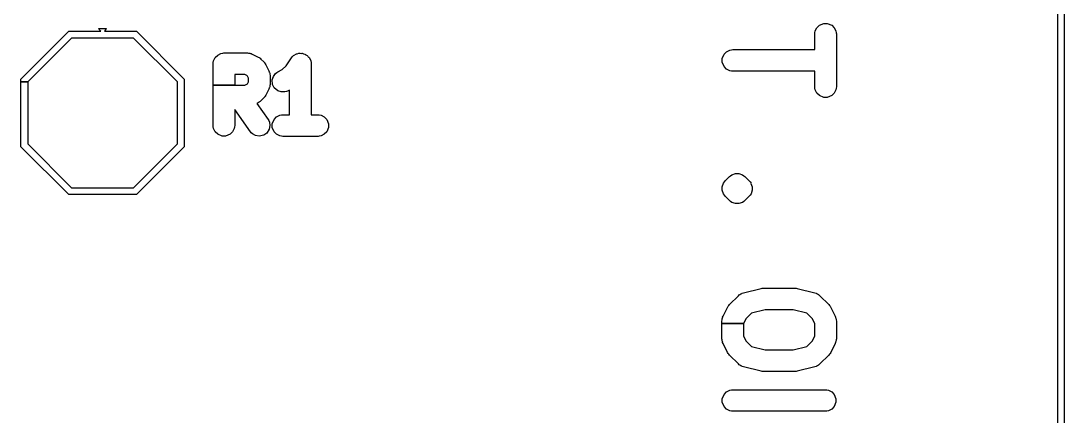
# Model space of a CAD drawing. Header units: millimetres. Extents: x 102.9 to 147, y -135 to -49.9.
# Drawn here: x 130.18 to 147.05, y -74.65 to -68.26 of the extents above; entities that cross this region are included whole.
import ezdxf

# ---------------------------------------------------------------- set-up
doc = ezdxf.new("R2010")
doc.units = ezdxf.units.MM
doc.layers.add('F.Silkscreen', color=41, linetype='CONTINUOUS', true_color=0xf2eda1)

msp = doc.modelspace()

# ---------------------------------------------------------------- linework, layer by layer
at = {"layer": 'F.Silkscreen', "linetype": 'CONTINUOUS'}
for p, q in [((146.95, -134.95), (146.95, -50.05)), ((147.05, -50), (147.05, -135)), ((143.091959, -68.332742), (143.16267, -68.303453)), ((143.16267, -68.303453), (143.220072, -68.303453)), ((143.220072, -68.303453), (143.290783, -68.332742)), ((130.178852, -69.202763), (130.952763, -68.428852)), ((130.952763, -68.428852), (131.470458, -68.428852)), ((131.444567, -68.402961), (131.441381, -68.386942)), ((131.441381, -68.386942), (131.558619, -68.386942)), ((131.470458, -68.428852), (131.444567, -68.402961)), ((131.555433, -68.402961), (131.529542, -68.428852)), ((131.529542, -68.428852), (132.047237, -68.428852)), ((131.558619, -68.386942), (131.555433, -68.402961)), ((132.047237, -68.428852), (132.821148, -69.202763)), ((143.016371, -68.472744), (143.018292, -68.453235)), ((143.016371, -68.726315), (143.016371, -68.472744)), ((143.018292, -68.453235), (143.024001, -68.424534)), ((143.024001, -68.424534), (143.051369, -68.373332)), ((143.051369, -68.373332), (143.091959, -68.332742)), ((143.290783, -68.332742), (143.331373, -68.373332)), ((143.331373, -68.373332), (143.358741, -68.424534)), ((143.358741, -68.424534), (143.36445, -68.453235)), ((143.36445, -68.453235), (143.366371, -68.472744)), ((143.366371, -68.472744), (143.366371, -69.329887)), ((130.998685, -68.539718), (130.289718, -69.248685)), ((132.001315, -68.539718), (130.998685, -68.539718)), ((132.710282, -69.248685), (132.001315, -68.539718)), ((133.321903, -68.855407), (133.362493, -68.814817)), ((133.362493, -68.814817), (133.413695, -68.787449)), ((133.413695, -68.787449), (133.442396, -68.78174)), ((133.442396, -68.78174), (133.461905, -68.779819)), ((133.461905, -68.779819), (133.842857, -68.779819)), ((133.842857, -68.779819), (133.862346, -68.781736)), ((133.862346, -68.781736), (133.86603, -68.782468)), ((133.86603, -68.782468), (133.865766, -68.783794)), ((133.865766, -68.783794), (133.874583, -68.783558)), ((133.874583, -68.783558), (133.882757, -68.785796)), ((133.882757, -68.785796), (133.89107, -68.78745)), ((133.89107, -68.78745), (133.898843, -68.791604)), ((133.898843, -68.791604), (133.899201, -68.790299)), ((133.899201, -68.790299), (133.902825, -68.791292)), ((133.902825, -68.791292), (133.921119, -68.798294)), ((133.921119, -68.798294), (134.016357, -68.845913)), ((134.566812, -68.842579), (134.587483, -68.821865)), ((134.587483, -68.821865), (134.600536, -68.814869)), ((134.600536, -68.814869), (134.600595, -68.814811)), ((134.600595, -68.814811), (134.600817, -68.814718)), ((134.600817, -68.814718), (134.638648, -68.794445)), ((134.638648, -68.794445), (134.64622, -68.79293)), ((134.64622, -68.79293), (134.646771, -68.795686)), ((134.646771, -68.795686), (134.671299, -68.785528)), ((134.671299, -68.785528), (134.683238, -68.785528)), ((134.683238, -68.785528), (134.694944, -68.783187)), ((134.694944, -68.783187), (134.72098, -68.788337)), ((134.72098, -68.788337), (134.72098, -68.785528)), ((134.72098, -68.785528), (134.728701, -68.785528)), ((134.728701, -68.785528), (134.748739, -68.793828)), ((134.748739, -68.793828), (134.770022, -68.798038)), ((134.770022, -68.798038), (134.776447, -68.802321)), ((134.776447, -68.802321), (134.774888, -68.804659)), ((134.774888, -68.804659), (134.799412, -68.814817)), ((134.799412, -68.814817), (134.807854, -68.823259)), ((134.807854, -68.823259), (134.817787, -68.829881)), ((134.817787, -68.829881), (134.832555, -68.851933)), ((141.52208, -68.872614), (141.551369, -68.801903)), ((141.551369, -68.801903), (141.591959, -68.761313)), ((141.591959, -68.761313), (141.643161, -68.733945)), ((141.643161, -68.733945), (141.671862, -68.728236)), ((141.671862, -68.728236), (141.691371, -68.726315)), ((141.691371, -68.726315), (143.016371, -68.726315)), ((133.286905, -68.954819), (133.288826, -68.93531)), ((133.286905, -69.303628), (133.286905, -68.954819)), ((133.288826, -68.93531), (133.294535, -68.906609)), ((133.294535, -68.906609), (133.321903, -68.855407)), ((134.016357, -68.845913), (134.032948, -68.856357)), ((134.032948, -68.856357), (134.039646, -68.861555)), ((134.039646, -68.861555), (134.046684, -68.866258)), ((134.046684, -68.866258), (134.061839, -68.878694)), ((134.061839, -68.878694), (134.109458, -68.926313)), ((134.109458, -68.926313), (134.121897, -68.941471)), ((134.121897, -68.941471), (134.1266, -68.94851)), ((134.1266, -68.94851), (134.131793, -68.955201)), ((134.131793, -68.955201), (134.142239, -68.971795)), ((134.142239, -68.971795), (134.189858, -69.067033)), ((134.40586, -69.04909), (134.468765, -68.986185)), ((134.468765, -68.986185), (134.554391, -68.857746)), ((134.554391, -68.857746), (134.566812, -68.842579)), ((134.832555, -68.851933), (134.834542, -68.849947)), ((134.834542, -68.849947), (134.840002, -68.855407)), ((134.840002, -68.855407), (134.860247, -68.893283)), ((134.860247, -68.893283), (134.860375, -68.893474)), ((134.860375, -68.893474), (134.860376, -68.893479)), ((134.860376, -68.893479), (134.86039, -68.893551)), ((134.86039, -68.893551), (134.86737, -68.906609)), ((134.86737, -68.906609), (134.873079, -68.93531)), ((134.873079, -68.93531), (134.875, -68.954819)), ((134.875, -68.954819), (134.875, -69.779819)), ((141.52208, -68.930016), (141.52208, -68.872614)), ((141.551369, -69.000727), (141.52208, -68.930016)), ((141.591959, -69.041317), (141.551369, -69.000727)), ((133.801545, -69.129819), (133.636905, -69.129819)), ((133.636905, -69.129819), (133.636905, -69.303628)), ((133.834431, -69.146262), (133.801545, -69.129819)), ((133.84189, -69.153721), (133.834431, -69.146262)), ((133.858333, -69.186607), (133.84189, -69.153721)), ((134.189858, -69.067033), (134.196865, -69.085345)), ((134.197857, -69.088968), (134.196553, -69.089324)), ((134.196553, -69.089324), (134.200703, -69.097088)), ((134.196865, -69.085345), (134.197857, -69.088968)), ((134.200703, -69.097088), (134.202355, -69.105396)), ((134.202355, -69.105396), (134.204592, -69.113563)), ((134.204592, -69.113563), (134.204352, -69.122364)), ((134.204352, -69.122364), (134.205678, -69.122101)), ((134.205678, -69.122101), (134.206411, -69.125786)), ((134.206411, -69.125786), (134.208333, -69.145295)), ((134.208333, -69.145295), (134.208333, -69.288152)), ((134.244606, -69.214228), (134.262758, -69.159771)), ((134.262758, -69.159771), (134.296315, -69.112394)), ((134.296315, -69.112394), (134.319433, -69.094452)), ((134.319433, -69.094452), (134.336024, -69.084008)), ((134.336024, -69.084008), (134.40586, -69.04909)), ((141.643161, -69.068685), (141.591959, -69.041317)), ((141.671862, -69.074394), (141.643161, -69.068685)), ((141.691371, -69.076315), (141.671862, -69.074394)), ((143.016371, -69.076315), (141.691371, -69.076315)), ((143.016371, -69.329887), (143.016371, -69.076315)), ((130.178852, -69.248685), (130.178852, -69.202763)), ((130.178852, -70.297237), (130.178852, -69.248685)), ((130.178852, -69.248685), (130.289718, -69.248685)), ((130.289718, -69.248685), (130.178852, -69.248685)), ((130.289718, -69.248685), (130.289718, -70.251315)), ((132.710282, -70.251315), (132.710282, -69.248685)), ((132.821148, -69.202763), (132.821148, -70.297237)), ((133.286905, -69.954819), (133.286905, -69.303628)), ((133.286905, -69.303628), (133.636905, -69.303628)), ((133.636905, -69.303628), (133.286905, -69.303628)), ((133.636905, -69.303628), (133.801545, -69.303628)), ((133.801545, -69.303628), (133.834431, -69.287185)), ((133.834431, -69.287185), (133.84189, -69.279726)), ((133.84189, -69.279726), (133.858333, -69.24684)), ((133.858333, -69.24684), (133.858333, -69.186607)), ((134.200703, -69.336357), (134.196555, -69.344114)), ((134.202352, -69.328062), (134.200703, -69.336357)), ((134.204592, -69.319886), (134.202352, -69.328062)), ((134.205677, -69.31135), (134.204353, -69.311086)), ((134.204353, -69.311086), (134.204592, -69.319886)), ((134.20641, -69.307666), (134.205677, -69.31135)), ((134.208333, -69.288152), (134.20641, -69.307666)), ((134.250032, -69.290571), (134.244606, -69.214228)), ((134.275703, -69.341913), (134.250032, -69.290571)), ((143.018292, -69.349396), (143.016371, -69.329887)), ((143.366371, -69.329887), (143.36445, -69.349396)), ((134.109458, -69.507134), (134.061839, -69.554753)), ((134.1219, -69.491972), (134.109458, -69.507134)), ((134.126601, -69.484933), (134.1219, -69.491972)), ((134.13179, -69.47825), (134.126601, -69.484933)), ((134.142239, -69.461652), (134.13179, -69.47825)), ((134.189858, -69.366414), (134.142239, -69.461652)), ((134.196867, -69.348095), (134.189858, -69.366414)), ((134.196555, -69.344114), (134.197859, -69.344471)), ((134.197859, -69.344471), (134.196867, -69.348095)), ((134.275704, -69.341914), (134.275703, -69.341913)), ((134.333524, -69.392061), (134.275704, -69.341914)), ((134.387981, -69.410213), (134.333524, -69.392061)), ((134.446015, -69.411793), (134.387981, -69.410213)), ((134.474239, -69.404064), (134.446015, -69.411793)), ((134.492548, -69.397058), (134.474239, -69.404064)), ((134.525, -69.380832), (134.492548, -69.397058)), ((134.525, -69.779819), (134.525, -69.380832)), ((143.024001, -69.378097), (143.018292, -69.349396)), ((143.051369, -69.429299), (143.024001, -69.378097)), ((143.091959, -69.469889), (143.051369, -69.429299)), ((143.16267, -69.499178), (143.091959, -69.469889)), ((143.220072, -69.499178), (143.16267, -69.499178)), ((143.290783, -69.469889), (143.220072, -69.499178)), ((143.331373, -69.429299), (143.290783, -69.469889)), ((143.358741, -69.378097), (143.331373, -69.429299)), ((143.36445, -69.349396), (143.358741, -69.378097)), ((134.016357, -69.587534), (133.996721, -69.597351)), ((133.996721, -69.597351), (134.176699, -69.854464)), ((134.032953, -69.577086), (134.016357, -69.587534)), ((134.039638, -69.571896), (134.032953, -69.577086)), ((134.046679, -69.567193), (134.039638, -69.571896)), ((134.061839, -69.554753), (134.046679, -69.567193)), ((133.889968, -70.055175), (133.636905, -69.693655)), ((133.636905, -69.693655), (133.636905, -69.954819)), ((134.274284, -69.855407), (134.314874, -69.814817)), ((134.314874, -69.814817), (134.366076, -69.787449)), ((134.366076, -69.787449), (134.394777, -69.78174)), ((134.394777, -69.78174), (134.414286, -69.779819)), ((134.414286, -69.779819), (134.525, -69.779819)), ((134.875, -69.779819), (134.985714, -69.779819)), ((134.985714, -69.779819), (135.005223, -69.78174)), ((135.005223, -69.78174), (135.033924, -69.787449)), ((135.033924, -69.787449), (135.085126, -69.814817)), ((135.085126, -69.814817), (135.125716, -69.855407)), ((133.288826, -69.974328), (133.286905, -69.954819)), ((133.294535, -70.003029), (133.288826, -69.974328)), ((133.321903, -70.054231), (133.294535, -70.003029)), ((133.629275, -70.003029), (133.601907, -70.054231)), ((133.634984, -69.974328), (133.629275, -70.003029)), ((133.636905, -69.954819), (133.634984, -69.974328)), ((134.195061, -70.012503), (134.153929, -70.077048)), ((134.176699, -69.854464), (134.186314, -69.87155)), ((134.186314, -69.87155), (134.198095, -69.898336)), ((134.205036, -69.955973), (134.195061, -70.012503)), ((134.198095, -69.898336), (134.205036, -69.955973)), ((134.244995, -69.926118), (134.274284, -69.855407)), ((134.244995, -69.98352), (134.244995, -69.926118)), ((134.274284, -70.054231), (134.244995, -69.98352)), ((135.125716, -69.855407), (135.155005, -69.926118)), ((135.155005, -69.98352), (135.125716, -70.054231)), ((135.155005, -69.926118), (135.155005, -69.98352)), ((133.362493, -70.094821), (133.321903, -70.054231)), ((133.433204, -70.12411), (133.362493, -70.094821)), ((133.490606, -70.12411), (133.433204, -70.12411)), ((133.561317, -70.094821), (133.490606, -70.12411)), ((133.601907, -70.054231), (133.561317, -70.094821)), ((133.90273, -70.070056), (133.889968, -70.055175)), ((133.923866, -70.090295), (133.90273, -70.070056)), ((133.975648, -70.116546), (133.923866, -70.090295)), ((134.032177, -70.126522), (133.975648, -70.116546)), ((134.106902, -70.109967), (134.032177, -70.126522)), ((134.153928, -70.077049), (134.106902, -70.109967)), ((134.153929, -70.077048), (134.153928, -70.077049)), ((134.314874, -70.094821), (134.274284, -70.054231)), ((134.366076, -70.122189), (134.314874, -70.094821)), ((134.394777, -70.127898), (134.366076, -70.122189)), ((134.414286, -70.129819), (134.394777, -70.127898)), ((134.985714, -70.129819), (134.414286, -70.129819)), ((135.005223, -70.127898), (134.985714, -70.129819)), ((135.033924, -70.122189), (135.005223, -70.127898)), ((135.085126, -70.094821), (135.033924, -70.122189)), ((135.125716, -70.054231), (135.085126, -70.094821)), ((130.952763, -71.071148), (130.178852, -70.297237)), ((130.289718, -70.251315), (130.998685, -70.960282)), ((132.001315, -70.960282), (132.710282, -70.251315)), ((132.821148, -70.297237), (132.047237, -71.071148)), ((141.555192, -70.864152), (141.567628, -70.848999)), ((141.567628, -70.848999), (141.639057, -70.777571)), ((141.639057, -70.777571), (141.65421, -70.765135)), ((141.65421, -70.765135), (141.678542, -70.748877)), ((141.678542, -70.748877), (141.734099, -70.732024)), ((141.734099, -70.732024), (141.791501, -70.732024)), ((141.791501, -70.732024), (141.847058, -70.748877)), ((141.847058, -70.748877), (141.87139, -70.765135)), ((141.87139, -70.765135), (141.886544, -70.777571)), ((141.886544, -70.777571), (141.957972, -70.848999)), ((141.957972, -70.848999), (141.970409, -70.864154)), ((130.998685, -70.960282), (132.001315, -70.960282)), ((141.52208, -70.944041), (141.538934, -70.888483)), ((141.52208, -71.001444), (141.52208, -70.944041)), ((141.538933, -71.057001), (141.52208, -71.001444)), ((141.538934, -70.888483), (141.555192, -70.864152)), ((141.970409, -70.864154), (141.986666, -70.888485)), ((141.986666, -70.888485), (141.981841, -70.891708)), ((141.981841, -70.891708), (142.003519, -70.944042)), ((142.003519, -71.001444), (141.986666, -71.057001)), ((142.003519, -70.944042), (142.003519, -71.001444)), ((132.047237, -71.071148), (130.952763, -71.071148)), ((141.555191, -71.081333), (141.538933, -71.057001)), ((141.567627, -71.096487), (141.555191, -71.081333)), ((141.639056, -71.167916), (141.567627, -71.096487)), ((141.65421, -71.180352), (141.639056, -71.167916)), ((141.678542, -71.19661), (141.65421, -71.180352)), ((141.871391, -71.180351), (141.84706, -71.196609)), ((141.886544, -71.167915), (141.871391, -71.180351)), ((141.957972, -71.096486), (141.886544, -71.167915)), ((141.970408, -71.081333), (141.957972, -71.096486)), ((141.986666, -71.057001), (141.970408, -71.081333)), ((141.734099, -71.213463), (141.678542, -71.19661)), ((141.791502, -71.213463), (141.734099, -71.213463)), ((141.84706, -71.196609), (141.791502, -71.213463)), ((141.639056, -72.849001), (141.781913, -72.706143)), ((141.781913, -72.706143), (141.797055, -72.693714)), ((141.797055, -72.693714), (141.80381, -72.689199)), ((141.80381, -72.689199), (141.805107, -72.69114)), ((141.805107, -72.69114), (141.814076, -72.68302)), ((141.813762, -72.68255), (141.816943, -72.680424)), ((141.814076, -72.68302), (141.813762, -72.68255)), ((141.816943, -72.680424), (141.818284, -72.679211)), ((141.818284, -72.679211), (141.81991, -72.678442)), ((141.81991, -72.678442), (141.821405, -72.677444)), ((141.821405, -72.677444), (141.823131, -72.67692)), ((141.823131, -72.67692), (141.826588, -72.675287)), ((141.826588, -72.675287), (141.826829, -72.675798)), ((141.826829, -72.675798), (141.838403, -72.672288)), ((141.837406, -72.670177), (141.844751, -72.666707)), ((141.838403, -72.672288), (141.837406, -72.670177)), ((141.844751, -72.666707), (141.863214, -72.660111)), ((141.863214, -72.660111), (142.148928, -72.588683)), ((142.148928, -72.588683), (142.168316, -72.585815)), ((142.168316, -72.585815), (142.170109, -72.585727)), ((142.170109, -72.585727), (142.171868, -72.585378)), ((142.171868, -72.585378), (142.191371, -72.583458)), ((142.191371, -72.583458), (142.691371, -72.583458)), ((142.691371, -72.583458), (142.710876, -72.585379)), ((142.710876, -72.585379), (142.712628, -72.585727)), ((142.712628, -72.585727), (142.714425, -72.585815)), ((142.714425, -72.585815), (142.733814, -72.588683)), ((142.733814, -72.588683), (143.019528, -72.660111)), ((143.019528, -72.660111), (143.037991, -72.666707)), ((143.037991, -72.666707), (143.045336, -72.670177)), ((143.045336, -72.670177), (143.044338, -72.672289)), ((143.044338, -72.672289), (143.055906, -72.675798)), ((143.055906, -72.675798), (143.056149, -72.675285)), ((143.056149, -72.675285), (143.059617, -72.676924)), ((143.059617, -72.676924), (143.061342, -72.677447)), ((143.061342, -72.677447), (143.062832, -72.678442)), ((143.062832, -72.678442), (143.064454, -72.679209)), ((143.064454, -72.679209), (143.06579, -72.680419)), ((143.06579, -72.680419), (143.068984, -72.682553)), ((143.068984, -72.682553), (143.068668, -72.683025)), ((143.068668, -72.683025), (143.077627, -72.691138)), ((143.077627, -72.691138), (143.078926, -72.689196)), ((143.078926, -72.689196), (143.085682, -72.693711)), ((143.085682, -72.693711), (143.100829, -72.706143)), ((143.100829, -72.706143), (143.243686, -72.849001)), ((141.606275, -72.894481), (141.616716, -72.877895)), ((141.616716, -72.877895), (141.621912, -72.871199)), ((141.621912, -72.871199), (141.626622, -72.864151)), ((141.626622, -72.864151), (141.639056, -72.849001)), ((143.243686, -72.849001), (143.256124, -72.864157)), ((143.256124, -72.864157), (143.260829, -72.8712)), ((143.260829, -72.8712), (143.266022, -72.87789)), ((143.266022, -72.87789), (143.276467, -72.894481)), ((141.527846, -73.055627), (141.534846, -73.037338)), ((141.534846, -73.037338), (141.606275, -72.894481)), ((141.995126, -72.987903), (141.906623, -73.076406)), ((142.212914, -72.933458), (141.995126, -72.987903)), ((142.669828, -72.933458), (142.212914, -72.933458)), ((142.887614, -72.987903), (142.669828, -72.933458)), ((142.976118, -73.076407), (142.887614, -72.987903)), ((143.276467, -72.894481), (143.347896, -73.037338)), ((143.347896, -73.037338), (143.354903, -73.055651)), ((141.516371, -73.115601), (141.518287, -73.096117)), ((141.516371, -73.156912), (141.516371, -73.115601)), ((141.516371, -73.401315), (141.516371, -73.156912)), ((141.516371, -73.156912), (141.866371, -73.156912)), ((141.866371, -73.156912), (141.516371, -73.156912)), ((141.518287, -73.096117), (141.519019, -73.092432)), ((141.519019, -73.092432), (141.520347, -73.092695)), ((141.52011, -73.083877), (141.522345, -73.075712)), ((141.520347, -73.092695), (141.52011, -73.083877)), ((141.522345, -73.075712), (141.524002, -73.067386)), ((141.524002, -73.067386), (141.528157, -73.059607)), ((141.526853, -73.05925), (141.527846, -73.055627)), ((141.528157, -73.059607), (141.526853, -73.05925)), ((141.906623, -73.076406), (141.866371, -73.156912)), ((141.866371, -73.156912), (141.866371, -73.360002)), ((143.016371, -73.156913), (142.976118, -73.076407)), ((143.016371, -73.36), (143.016371, -73.156913)), ((143.355895, -73.059274), (143.354591, -73.05963)), ((143.354591, -73.05963), (143.358741, -73.067394)), ((143.354903, -73.055651), (143.355895, -73.059274)), ((143.358741, -73.067394), (143.360393, -73.075702)), ((143.360393, -73.075702), (143.36263, -73.083869)), ((143.36263, -73.083869), (143.36239, -73.09267)), ((143.36239, -73.09267), (143.363716, -73.092407)), ((143.363716, -73.092407), (143.364449, -73.096092)), ((143.364449, -73.096092), (143.366371, -73.115601)), ((143.366371, -73.115601), (143.366371, -73.401315)), ((141.866371, -73.360002), (141.906623, -73.440507)), ((142.976117, -73.440507), (143.016371, -73.36)), ((141.518288, -73.420804), (141.516371, -73.401315)), ((141.51902, -73.424488), (141.518288, -73.420804)), ((141.520346, -73.424224), (141.51902, -73.424488)), ((141.52011, -73.433041), (141.520346, -73.424224)), ((141.522348, -73.441215), (141.52011, -73.433041)), ((141.524002, -73.449528), (141.522348, -73.441215)), ((141.528156, -73.457301), (141.524002, -73.449528)), ((141.526851, -73.457659), (141.528156, -73.457301)), ((141.527844, -73.461283), (141.526851, -73.457659)), ((141.534846, -73.479578), (141.527844, -73.461283)), ((141.606275, -73.622435), (141.534846, -73.479578)), ((141.906623, -73.440507), (141.995126, -73.52901)), ((141.995126, -73.52901), (142.212915, -73.583458)), ((142.669827, -73.583458), (142.887614, -73.52901)), ((142.887614, -73.52901), (142.976117, -73.440507)), ((143.347896, -73.479578), (143.276467, -73.622435)), ((143.354905, -73.461258), (143.347896, -73.479578)), ((143.358741, -73.44952), (143.354593, -73.457277)), ((143.354593, -73.457277), (143.355897, -73.457634)), ((143.355897, -73.457634), (143.354905, -73.461258)), ((143.36039, -73.441225), (143.358741, -73.44952)), ((143.36263, -73.433049), (143.36039, -73.441225)), ((143.363715, -73.424513), (143.362391, -73.424249)), ((143.362391, -73.424249), (143.36263, -73.433049)), ((143.364448, -73.420829), (143.363715, -73.424513)), ((143.366371, -73.401315), (143.364448, -73.420829)), ((141.616719, -73.639025), (141.606275, -73.622435)), ((141.621917, -73.645723), (141.616719, -73.639025)), ((141.62662, -73.652761), (141.621917, -73.645723)), ((141.639056, -73.667916), (141.62662, -73.652761)), ((141.781913, -73.810773), (141.639056, -73.667916)), ((142.212915, -73.583458), (142.669827, -73.583458)), ((143.243686, -73.667916), (143.100829, -73.810773)), ((143.256126, -73.652756), (143.243686, -73.667916)), ((143.260833, -73.645709), (143.256126, -73.652756)), ((143.266017, -73.639032), (143.260833, -73.645709)), ((143.276467, -73.622435), (143.266017, -73.639032)), ((141.797066, -73.823208), (141.781913, -73.810773)), ((141.80382, -73.827721), (141.797066, -73.823208)), ((141.805118, -73.825778), (141.80382, -73.827721)), ((141.81407, -73.833884), (141.805118, -73.825778)), ((141.813754, -73.834359), (141.81407, -73.833884)), ((141.81696, -73.836501), (141.813754, -73.834359)), ((141.818295, -73.83771), (141.81696, -73.836501)), ((141.819911, -73.838473), (141.818295, -73.83771)), ((141.821395, -73.839465), (141.819911, -73.838473)), ((141.823114, -73.839986), (141.821395, -73.839465)), ((141.826602, -73.841634), (141.823114, -73.839986)), ((141.826845, -73.841118), (141.826602, -73.841634)), ((141.838404, -73.844625), (141.826845, -73.841118)), ((141.837406, -73.846738), (141.838404, -73.844625)), ((141.844751, -73.850208), (141.837406, -73.846738)), ((141.863213, -73.856804), (141.844751, -73.850208)), ((142.148926, -73.928233), (141.863213, -73.856804)), ((143.019529, -73.856804), (142.733815, -73.928233)), ((143.037991, -73.850208), (143.019529, -73.856804)), ((143.045336, -73.846738), (143.037991, -73.850208)), ((143.055895, -73.841118), (143.044337, -73.844624)), ((143.044337, -73.844624), (143.045336, -73.846738)), ((143.056139, -73.841634), (143.055895, -73.841118)), ((143.059626, -73.839986), (143.056139, -73.841634)), ((143.061346, -73.839465), (143.059626, -73.839986)), ((143.062829, -73.838473), (143.061346, -73.839465)), ((143.064446, -73.83771), (143.062829, -73.838473)), ((143.065778, -73.836502), (143.064446, -73.83771)), ((143.068987, -73.834359), (143.065778, -73.836502)), ((143.07761, -73.825785), (143.068669, -73.833884)), ((143.068669, -73.833884), (143.068987, -73.834359)), ((143.078909, -73.827729), (143.07761, -73.825785)), ((143.085665, -73.823216), (143.078909, -73.827729)), ((143.100829, -73.810773), (143.085665, -73.823216)), ((142.168327, -73.931101), (142.148926, -73.928233)), ((142.17011, -73.931187), (142.168327, -73.931101)), ((142.171856, -73.931535), (142.17011, -73.931187)), ((142.191371, -73.933458), (142.171856, -73.931535)), ((142.691371, -73.933458), (142.191371, -73.933458)), ((142.710886, -73.931535), (142.691371, -73.933458)), ((142.712631, -73.931187), (142.710886, -73.931535)), ((142.714414, -73.931101), (142.712631, -73.931187)), ((142.733815, -73.928233), (142.714414, -73.931101)), ((141.643161, -74.233945), (141.671862, -74.228236)), ((141.671862, -74.228236), (141.691371, -74.226315)), ((141.691371, -74.226315), (143.191371, -74.226315)), ((143.191371, -74.226315), (143.21088, -74.228236)), ((143.21088, -74.228236), (143.239581, -74.233945)), ((141.52208, -74.372614), (141.551369, -74.301903)), ((141.52208, -74.430016), (141.52208, -74.372614)), ((141.551369, -74.301903), (141.591959, -74.261313)), ((141.591959, -74.261313), (141.643161, -74.233945)), ((143.239581, -74.233945), (143.290783, -74.261313)), ((143.290783, -74.261313), (143.331373, -74.301903)), ((143.331373, -74.301903), (143.360662, -74.372614)), ((143.360662, -74.372614), (143.360662, -74.430016)), ((141.551369, -74.500727), (141.52208, -74.430016)), ((141.591959, -74.541317), (141.551369, -74.500727)), ((141.643161, -74.568685), (141.591959, -74.541317)), ((141.671862, -74.574394), (141.643161, -74.568685)), ((143.239581, -74.568685), (143.21088, -74.574394)), ((143.290783, -74.541317), (143.239581, -74.568685)), ((143.331373, -74.500727), (143.290783, -74.541317)), ((143.360662, -74.430016), (143.331373, -74.500727)), ((141.691371, -74.576315), (141.671862, -74.574394)), ((143.191371, -74.576315), (141.691371, -74.576315)), ((143.21088, -74.574394), (143.191371, -74.576315))]:
    msp.add_line(p, q, dxfattribs=at)

doc.saveas('drawing.dxf')
